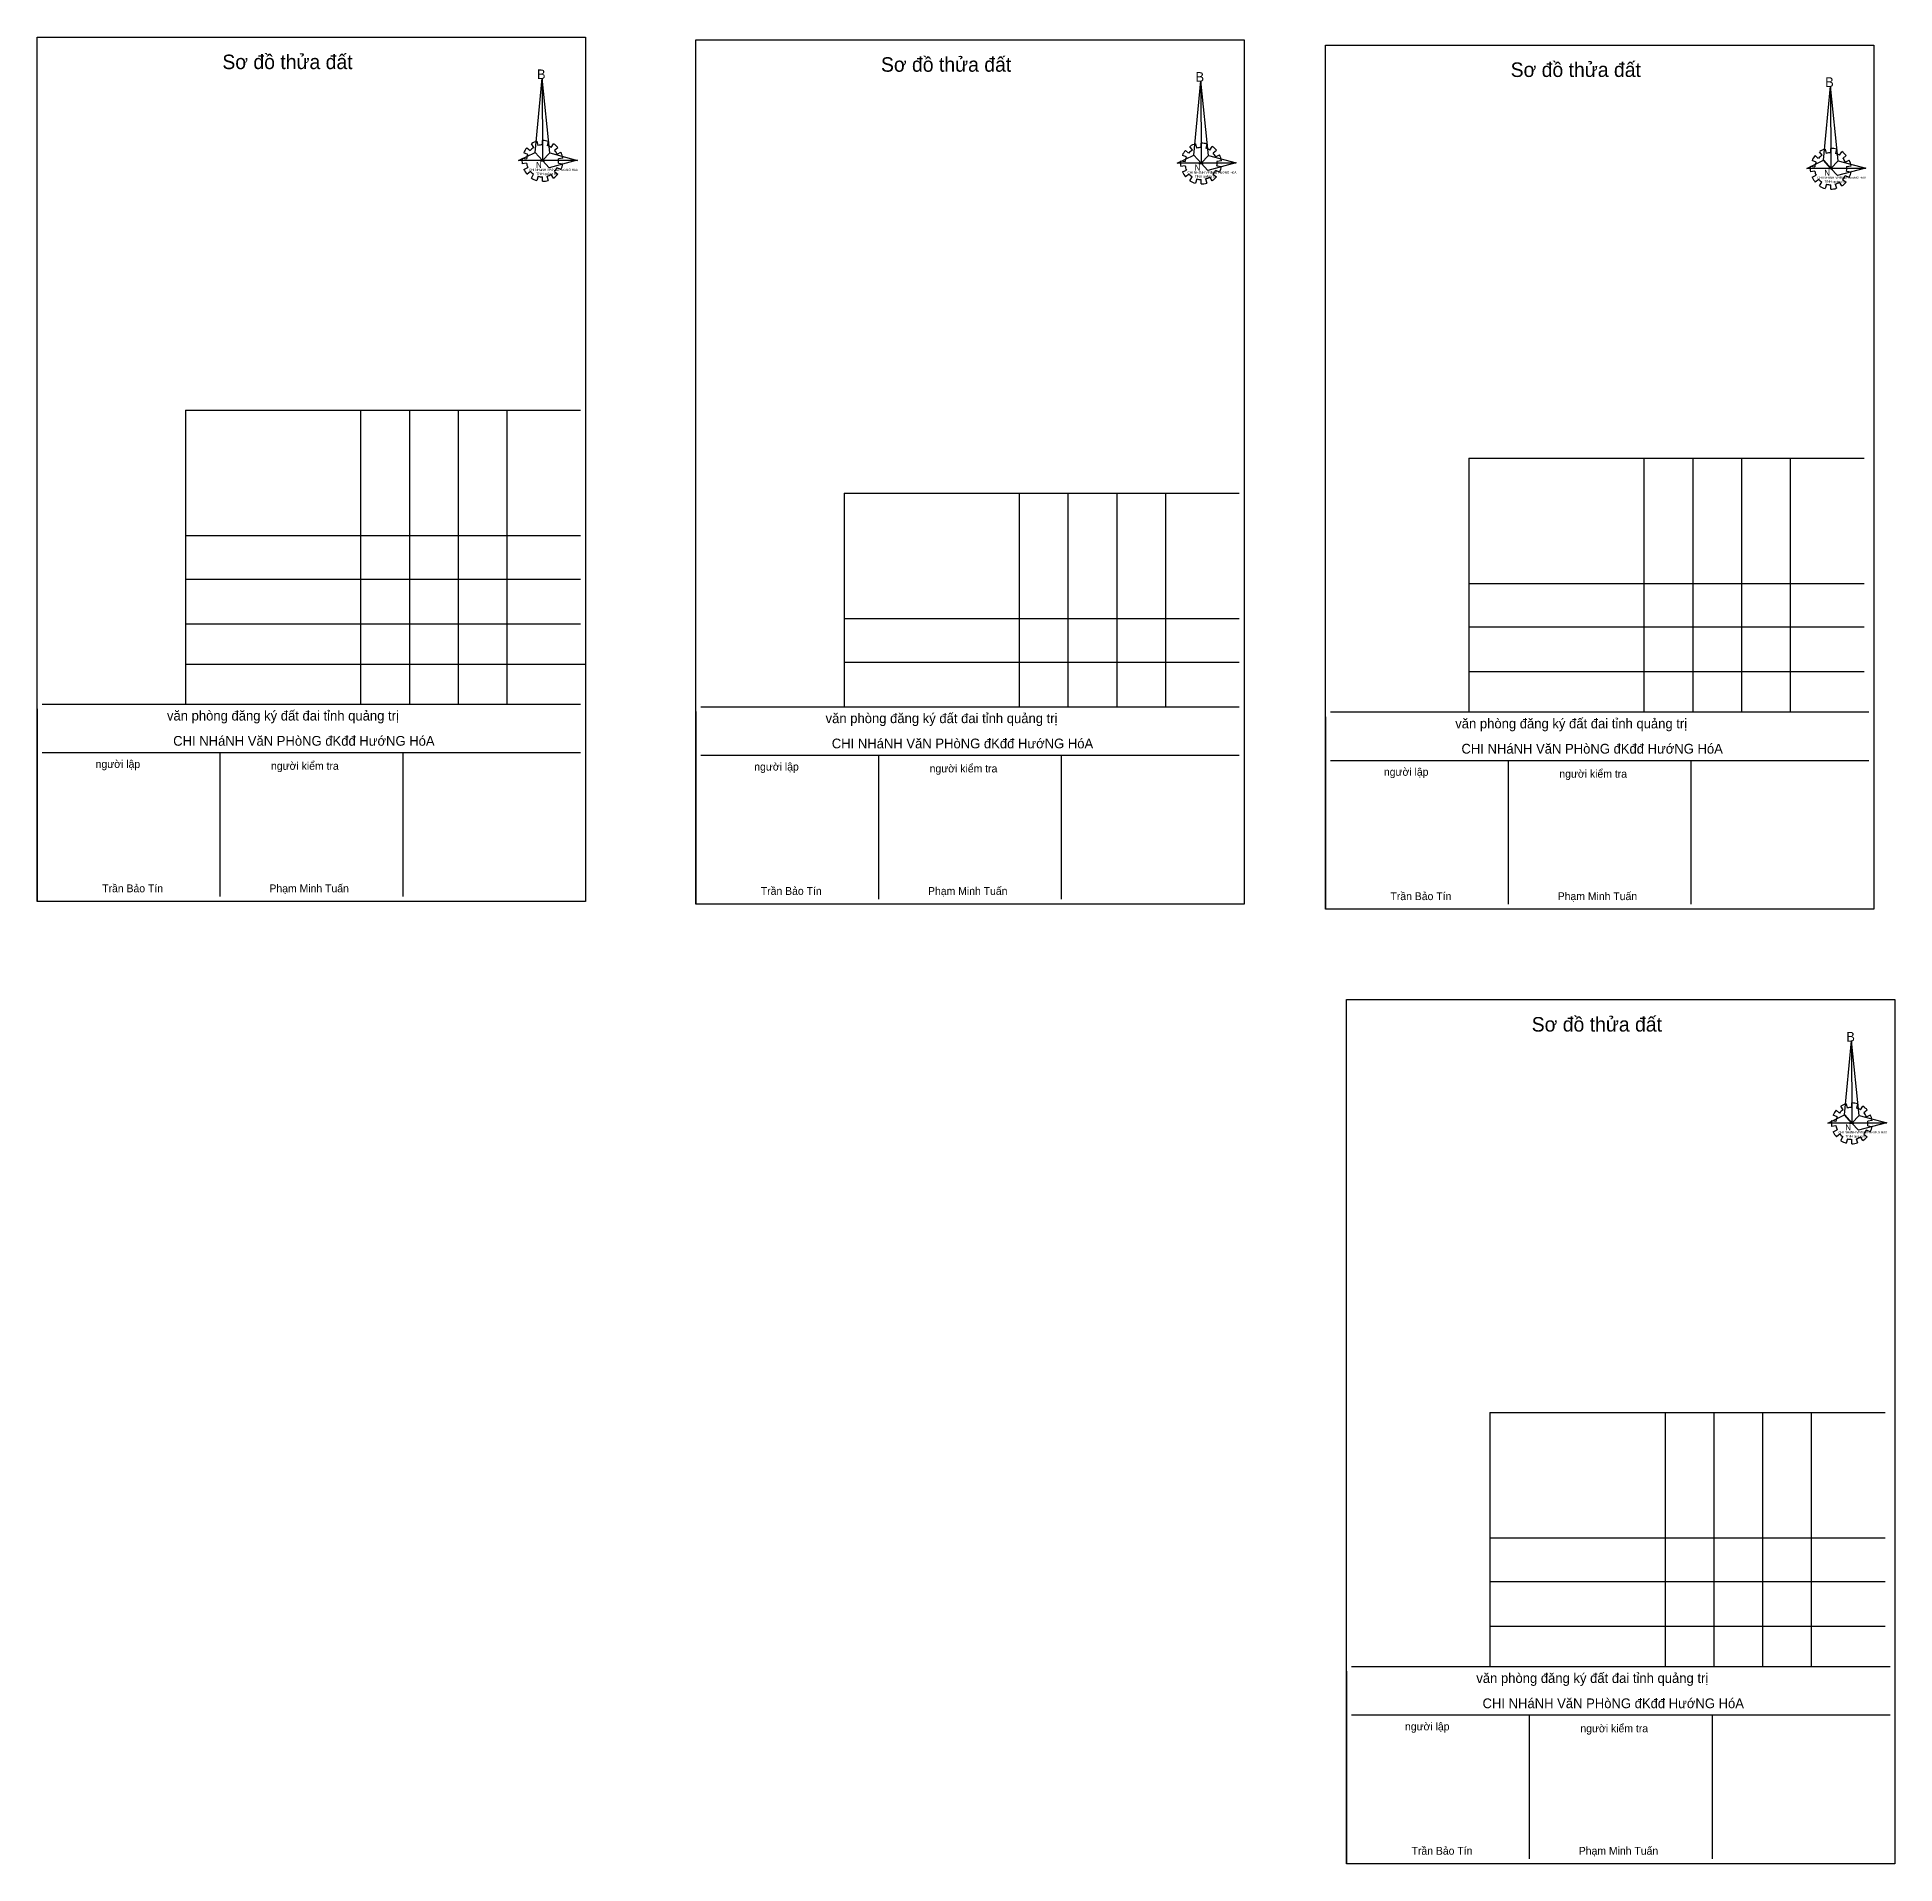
# Model space of a CAD drawing. Extents: x 543477 to 546149, y 1834612 to 1835149.
# Drawn here: x 545844.2 to 546149.1, y 1834612.1 to 1834911.8 of the extents above; entities that cross this region are included whole.
import ezdxf

# ---------------------------------------------------------------- set-up
doc = ezdxf.new("R2010")
doc.units = 0
doc.layers.add('Level 1', color=7, linetype='Continuous')

msp = doc.modelspace()

# ---------------------------------------------------------------- linework, layer by layer
at = {"layer": 'Level 1'}
for p, q in [((545924.55, 1834893.65), (545925.09, 1834893.17)), ((545925.7, 1834893.7), (545925.31, 1834894.29)), ((545926.2, 1834894.7), (545926.38, 1834893.99)), ((545927.12, 1834894.11), (545927.14, 1834894.84)), ((545928.08, 1834894.7), (545927.91, 1834893.97)), ((545928.56, 1834893.7), (545928.95, 1834894.29)), ((545929.67, 1834893.65), (545929.13, 1834893.2)), ((546033.8, 1834893.27), (546033.41, 1834893.86)), ((546034.3, 1834894.27), (546034.48, 1834893.56)), ((546035.22, 1834893.68), (546035.24, 1834894.41)), ((546036.18, 1834894.27), (546036.01, 1834893.54)), ((546036.66, 1834893.27), (546037.05, 1834893.86)), ((546138.57, 1834892.82), (546138.59, 1834893.55)), ((545923.78, 1834891.94), (545924.5, 1834891.83)), ((545924.5, 1834891.1), (545923.78, 1834890.99)), ((545924.72, 1834892.56), (545924.07, 1834892.83)), ((545926.77, 1834891.51), (545927.47, 1834891.51)), ((545929.52, 1834892.58), (545930.17, 1834892.9)), ((545930.48, 1834891.94), (545929.74, 1834891.83)), ((545929.74, 1834891.1), (545930.48, 1834890.99)), ((545930.48, 1834891.26), (545930.48, 1834891.26)), ((545930.48, 1834891.26), (545930.48, 1834891.26)), ((546031.88, 1834891.51), (546032.6, 1834891.4)), ((546032.6, 1834890.67), (546031.88, 1834890.56)), ((546032.82, 1834892.13), (546032.17, 1834892.4)), ((546032.65, 1834893.22), (546033.19, 1834892.74)), ((546034.87, 1834891.08), (546035.57, 1834891.08)), ((546037.77, 1834893.22), (546037.23, 1834892.77)), ((546037.62, 1834892.15), (546038.27, 1834892.47)), ((546038.58, 1834891.51), (546037.84, 1834891.4)), ((546037.84, 1834890.67), (546038.58, 1834890.56)), ((546038.58, 1834890.83), (546038.58, 1834890.83)), ((546038.58, 1834890.83), (546038.58, 1834890.83)), ((546135.23, 1834890.65), (546135.95, 1834890.54)), ((546136.17, 1834891.27), (546135.52, 1834891.54)), ((546136, 1834892.36), (546136.54, 1834891.88)), ((546137.15, 1834892.41), (546136.76, 1834893)), ((546137.65, 1834893.41), (546137.83, 1834892.7)), ((546139.53, 1834893.41), (546139.36, 1834892.68)), ((546140.01, 1834892.41), (546140.4, 1834893)), ((546141.12, 1834892.36), (546140.58, 1834891.91)), ((546140.97, 1834891.29), (546141.62, 1834891.61)), ((546141.93, 1834890.65), (546141.19, 1834890.54)), ((545924.07, 1834890.1), (545924.72, 1834890.42)), ((545925.16, 1834889.74), (545924.59, 1834889.28)), ((545925.31, 1834888.67), (545925.68, 1834889.3)), ((545926.42, 1834888.96), (545926.2, 1834888.26)), ((545927.12, 1834888.14), (545927.12, 1834888.85)), ((545927.84, 1834888.96), (545928.06, 1834888.28)), ((545928.95, 1834888.67), (545928.56, 1834889.28)), ((545929.08, 1834889.74), (545929.67, 1834889.3)), ((545930.2, 1834890.08), (545929.48, 1834890.35)), ((546032.17, 1834889.67), (546032.82, 1834889.99)), ((546033.26, 1834889.31), (546032.69, 1834888.85)), ((546033.41, 1834888.24), (546033.78, 1834888.87)), ((546034.52, 1834888.53), (546034.3, 1834887.83)), ((546035.22, 1834887.71), (546035.22, 1834888.42)), ((546035.94, 1834888.53), (546036.16, 1834887.85)), ((546037.05, 1834888.24), (546036.66, 1834888.85)), ((546037.18, 1834889.31), (546037.77, 1834888.87)), ((546038.3, 1834889.65), (546037.58, 1834889.92)), ((546135.95, 1834889.81), (546135.23, 1834889.7)), ((546135.52, 1834888.81), (546136.17, 1834889.13)), ((546136.61, 1834888.45), (546136.04, 1834887.99)), ((546136.76, 1834887.38), (546137.13, 1834888.01)), ((546137.87, 1834887.67), (546137.65, 1834886.97)), ((546138.22, 1834890.22), (546138.92, 1834890.22)), ((546138.57, 1834886.85), (546138.57, 1834887.56)), ((546139.29, 1834887.67), (546139.51, 1834886.99)), ((546140.4, 1834887.38), (546140.01, 1834887.99)), ((546140.53, 1834888.45), (546141.12, 1834888.01)), ((546141.65, 1834888.79), (546140.93, 1834889.06)), ((546141.19, 1834889.81), (546141.93, 1834889.7)), ((546141.93, 1834889.97), (546141.93, 1834889.97)), ((546141.93, 1834889.97), (546141.93, 1834889.97)), ((545868.54, 1834850.58), (545933.4, 1834850.58)), ((545868.54, 1834850.58), (545868.54, 1834802.36)), ((545897.28, 1834850.58), (545897.28, 1834802.36)), ((545905.28, 1834850.58), (545905.28, 1834802.36)), ((545913.28, 1834850.58), (545913.28, 1834802.36)), ((545921.28, 1834850.58), (545921.28, 1834802.36)), ((546079.19, 1834842.74), (546144.05, 1834842.74)), ((546079.19, 1834842.74), (546079.19, 1834801.06)), ((546107.93, 1834842.74), (546107.93, 1834801.06)), ((546115.93, 1834842.74), (546115.93, 1834801.06)), ((546123.93, 1834842.74), (546123.93, 1834801.06)), ((546131.93, 1834842.74), (546131.93, 1834801.06)), ((545976.64, 1834836.97), (546041.5, 1834836.97)), ((545976.64, 1834836.97), (545976.64, 1834801.93)), ((546005.38, 1834836.97), (546005.38, 1834801.93)), ((546013.38, 1834836.97), (546013.38, 1834801.93)), ((546021.38, 1834836.97), (546021.38, 1834801.93)), ((546029.38, 1834836.97), (546029.38, 1834801.93)), ((545868.54, 1834830.01), (545933.4, 1834830.01)), ((545868.54, 1834822.87), (545933.4, 1834822.87)), ((546079.19, 1834822.17), (546144.05, 1834822.17)), ((545868.54, 1834815.53), (545933.4, 1834815.53)), ((545976.64, 1834816.4), (546041.5, 1834816.4)), ((546079.19, 1834815.03), (546144.05, 1834815.03)), ((545868.54, 1834808.9), (545934.2, 1834808.9)), ((545976.64, 1834809.26), (546041.5, 1834809.26)), ((546079.19, 1834807.69), (546144.05, 1834807.69)), ((545845, 1834802.36), (545933.4, 1834802.36)), ((545844.19, 1834801.58), (545844.19, 1834769.99)), ((545952.29, 1834801.15), (545952.29, 1834769.56)), ((545953.1, 1834801.93), (546041.5, 1834801.93)), ((545976.64, 1834801.93), (545976.64, 1834801.93)), ((546005.38, 1834801.93), (546005.38, 1834801.93)), ((546013.38, 1834801.93), (546013.38, 1834801.93)), ((546021.38, 1834801.93), (546021.38, 1834801.93)), ((546029.38, 1834801.93), (546029.38, 1834801.93)), ((546055.64, 1834800.29), (546055.64, 1834768.7)), ((546056.45, 1834801.07), (546144.85, 1834801.07)), ((546079.19, 1834801.07), (546144.85, 1834801.07)), ((546079.99, 1834801.07), (546079.99, 1834801.07)), ((546108.73, 1834801.07), (546108.73, 1834801.07)), ((546116.73, 1834801.07), (546116.73, 1834801.07)), ((546124.73, 1834801.07), (546124.73, 1834801.07)), ((546132.73, 1834801.07), (546132.73, 1834801.07)), ((545845, 1834794.42), (545933.4, 1834794.42)), ((545874.19, 1834794.42), (545874.19, 1834770.8)), ((545904.19, 1834794.42), (545904.19, 1834770.8)), ((545953.1, 1834793.99), (546041.5, 1834793.99)), ((545982.29, 1834793.99), (545982.29, 1834770.37)), ((546012.29, 1834793.99), (546012.29, 1834770.37)), ((546056.45, 1834793.13), (546144.85, 1834793.13)), ((546085.64, 1834793.13), (546085.64, 1834769.51)), ((546115.64, 1834793.13), (546115.64, 1834769.51)), ((546139.46, 1834735.73), (546140, 1834735.25)), ((546140.61, 1834735.78), (546140.22, 1834736.37)), ((546141.11, 1834736.78), (546141.29, 1834736.07)), ((546142.03, 1834736.19), (546142.05, 1834736.92)), ((546142.99, 1834736.78), (546142.82, 1834736.05)), ((546143.47, 1834735.78), (546143.86, 1834736.37)), ((546144.58, 1834735.73), (546144.04, 1834735.28)), ((546144.43, 1834734.66), (546145.08, 1834734.98)), ((546138.69, 1834734.02), (546139.41, 1834733.91)), ((546139.41, 1834733.18), (546138.69, 1834733.07)), ((546139.63, 1834734.64), (546138.98, 1834734.91)), ((546138.98, 1834732.18), (546139.63, 1834732.5)), ((546141.68, 1834733.59), (546142.38, 1834733.59)), ((546145.11, 1834732.16), (546144.39, 1834732.43)), ((546145.39, 1834734.02), (546144.65, 1834733.91)), ((546144.65, 1834733.18), (546145.39, 1834733.07)), ((546145.39, 1834733.34), (546145.39, 1834733.34)), ((546145.39, 1834733.34), (546145.39, 1834733.34)), ((546140.07, 1834731.82), (546139.5, 1834731.36)), ((546140.22, 1834730.75), (546140.59, 1834731.38)), ((546141.33, 1834731.04), (546141.11, 1834730.34)), ((546142.03, 1834730.22), (546142.03, 1834730.93)), ((546142.75, 1834731.04), (546142.97, 1834730.36)), ((546143.86, 1834730.75), (546143.47, 1834731.36)), ((546143.99, 1834731.82), (546144.58, 1834731.38)), ((546082.65, 1834686.11), (546147.51, 1834686.11)), ((546082.65, 1834686.11), (546082.65, 1834644.43)), ((546111.39, 1834686.11), (546111.39, 1834644.43)), ((546119.39, 1834686.11), (546119.39, 1834644.43)), ((546127.39, 1834686.11), (546127.39, 1834644.43)), ((546135.39, 1834686.11), (546135.39, 1834644.43)), ((546082.65, 1834665.54), (546147.51, 1834665.54)), ((546082.65, 1834658.4), (546147.51, 1834658.4)), ((546082.65, 1834651.06), (546147.51, 1834651.06)), ((546059.1, 1834643.66), (546059.1, 1834612.07)), ((546059.91, 1834644.44), (546148.31, 1834644.44)), ((546082.65, 1834644.44), (546148.31, 1834644.44)), ((546083.45, 1834644.44), (546083.45, 1834644.44)), ((546112.19, 1834644.44), (546112.19, 1834644.44)), ((546120.19, 1834644.44), (546120.19, 1834644.44)), ((546128.19, 1834644.44), (546128.19, 1834644.44)), ((546136.19, 1834644.44), (546136.19, 1834644.44)), ((546059.91, 1834636.5), (546148.31, 1834636.5)), ((546089.1, 1834636.5), (546089.1, 1834612.88)), ((546119.1, 1834636.5), (546119.1, 1834612.88))]:
    msp.add_line(p, q, dxfattribs=at)
for points in [[(545844.19, 1834769.99), (545844.19, 1834911.79), (545934.19, 1834911.79), (545934.19, 1834769.99)], [(545844.19, 1834769.99), (545844.19, 1834911.79), (545934.19, 1834911.79), (545934.19, 1834769.99)], [(545952.29, 1834769.56), (545952.29, 1834911.36), (546042.29, 1834911.36), (546042.29, 1834769.56)], [(545952.29, 1834769.56), (545952.29, 1834911.36), (546042.29, 1834911.36), (546042.29, 1834769.56)], [(546055.64, 1834768.7), (546055.64, 1834910.5), (546145.64, 1834910.5), (546145.64, 1834768.7)], [(546055.64, 1834768.7), (546055.64, 1834910.5), (546145.64, 1834910.5), (546145.64, 1834768.7)], [(545927.08, 1834905.04), (545927.12, 1834891.53), (545925.94, 1834892.88)], [(545927.08, 1834905.04), (545927.12, 1834891.53), (545928.36, 1834892.79)], [(546035.18, 1834904.61), (546035.22, 1834891.1), (546034.04, 1834892.45)], [(546035.18, 1834904.61), (546035.22, 1834891.1), (546036.46, 1834892.36)], [(546138.53, 1834903.75), (546138.57, 1834890.24), (546137.39, 1834891.59)], [(546138.53, 1834903.75), (546138.57, 1834890.24), (546139.81, 1834891.5)], [(545923.19, 1834891.53), (545925.94, 1834892.88), (545927.12, 1834891.53)], [(545932.88, 1834891.58), (545927.12, 1834891.53), (545928.36, 1834892.79)], [(545932.84, 1834891.6), (545928.25, 1834890.37), (545927.12, 1834891.53)], [(546031.29, 1834891.1), (546034.04, 1834892.45), (546035.22, 1834891.1)], [(546040.98, 1834891.15), (546035.22, 1834891.1), (546036.46, 1834892.36)], [(546040.94, 1834891.17), (546036.35, 1834889.94), (546035.22, 1834891.1)], [(546134.64, 1834890.24), (546137.39, 1834891.59), (546138.57, 1834890.24)], [(546144.33, 1834890.29), (546138.57, 1834890.24), (546139.81, 1834891.5)], [(546144.29, 1834890.31), (546139.7, 1834889.08), (546138.57, 1834890.24)], [(546059.1, 1834612.07), (546059.1, 1834753.87), (546149.1, 1834753.87), (546149.1, 1834612.07)], [(546059.1, 1834612.07), (546059.1, 1834753.87), (546149.1, 1834753.87), (546149.1, 1834612.07)], [(546141.99, 1834747.12), (546142.03, 1834733.61), (546140.85, 1834734.96)], [(546141.99, 1834747.12), (546142.03, 1834733.61), (546143.27, 1834734.87)], [(546138.1, 1834733.61), (546140.85, 1834734.96), (546142.03, 1834733.61)], [(546147.79, 1834733.66), (546142.03, 1834733.61), (546143.27, 1834734.87)], [(546147.75, 1834733.68), (546143.16, 1834732.45), (546142.03, 1834733.61)]]:
    msp.add_lwpolyline(points, close=True, dxfattribs=at)
for centre, major_axis, start_param, end_param in [((545927.13, 1834891.49), (3.36, 0), 2.439582, 2.724002), ((545927.13, 1834891.49), (2.64, 0), 2.133735, 2.444963), ((545927.13, 1834891.49), (3.36, 0), 1.84956, 2.139009), ((545927.13, 1834891.49), (2.64, 0), 1.569856, 1.856111), ((545927.13, 1834891.49), (3.36, 0), 1.279242, 1.563322), ((545927.13, 1834891.49), (2.64, 0), 1.002709, 1.275562), ((545927.13, 1834891.49), (3.36, 0), 0.710562, 0.996872), ((546035.23, 1834891.06), (3.36, 0), 1.84956, 2.139009), ((546035.23, 1834891.06), (2.64, 0), 1.569856, 1.856111), ((546035.23, 1834891.06), (3.36, 0), 1.279242, 1.563322), ((546035.23, 1834891.06), (2.64, 0), 1.002709, 1.275562), ((546035.23, 1834891.06), (3.36, 0), 0.710562, 0.996872), ((546138.58, 1834890.2), (3.36, 0), 1.279242, 1.563322), ((545927.13, 1834891.49), (3.36, 0), 3.006679, 3.291393), ((545927.13, 1834891.49), (2.64, 0), 2.723685, 3.015158), ((545927.13, 1834891.49), (2.64, 0), 3.2823, 3.561051), ((545927.13, 1834891.49), (2.64, 0), 0.426784, 0.706465), ((545927.13, 1834891.49), (2.64, 0), 6.135584, 6.416185), ((545927.13, 1834891.49), (3.36, 0), 0.139051, 0.433933), ((545927.13, 1834891.49), (3.36, 0), 5.852303, 6.138396), ((546035.23, 1834891.06), (3.36, 0), 3.006679, 3.291393), ((546035.23, 1834891.06), (3.36, 0), 2.439582, 2.724002), ((546035.23, 1834891.06), (2.64, 0), 2.723685, 3.015158), ((546035.23, 1834891.06), (2.64, 0), 3.2823, 3.561051), ((546035.23, 1834891.06), (2.64, 0), 2.133735, 2.444963), ((546035.23, 1834891.06), (2.64, 0), 0.426784, 0.706465), ((546035.23, 1834891.06), (2.64, 0), 6.135584, 6.416185), ((546035.23, 1834891.06), (3.36, 0), 0.139051, 0.433933), ((546035.23, 1834891.06), (3.36, 0), 5.852303, 6.138396), ((546138.58, 1834890.2), (3.36, 0), 3.006679, 3.291393), ((546138.58, 1834890.2), (3.36, 0), 2.439582, 2.724002), ((546138.58, 1834890.2), (2.64, 0), 2.723685, 3.015158), ((546138.58, 1834890.2), (2.64, 0), 2.133735, 2.444963), ((546138.58, 1834890.2), (3.36, 0), 1.84956, 2.139009), ((546138.58, 1834890.2), (2.64, 0), 1.569856, 1.856111), ((546138.58, 1834890.2), (2.64, 0), 1.002709, 1.275562), ((546138.58, 1834890.2), (3.36, 0), 0.710562, 0.996872), ((546138.58, 1834890.2), (2.64, 0), 0.426784, 0.706465), ((546138.58, 1834890.2), (2.64, 0), 6.135584, 6.416185), ((546138.58, 1834890.2), (3.36, 0), 0.139051, 0.433933), ((545927.13, 1834891.49), (3.36, 0), 3.569886, 3.856919), ((545927.13, 1834891.49), (2.64, 0), 3.860776, 4.132583), ((545927.11, 1834891.47), (3.36, 0), 4.147091, 4.436593), ((545927.13, 1834891.49), (2.64, 0), 4.438547, 4.71314), ((545927.13, 1834891.49), (3.36, 0), 4.71301, 4.997611), ((545927.13, 1834891.49), (2.64, 0), 4.990871, 5.289332), ((545927.13, 1834891.49), (3.36, 0), 5.285614, 5.567987), ((545927.13, 1834891.49), (2.64, 0), 5.561373, 5.839514), ((546035.23, 1834891.06), (3.36, 0), 3.569886, 3.856919), ((546035.23, 1834891.06), (2.64, 0), 3.860776, 4.132583), ((546035.21, 1834891.04), (3.36, 0), 4.147091, 4.436593), ((546035.23, 1834891.06), (2.64, 0), 4.438547, 4.71314), ((546035.23, 1834891.06), (3.36, 0), 4.71301, 4.997611), ((546035.23, 1834891.06), (2.64, 0), 4.990871, 5.289332), ((546035.23, 1834891.06), (3.36, 0), 5.285614, 5.567987), ((546035.23, 1834891.06), (2.64, 0), 5.561373, 5.839514), ((546138.58, 1834890.2), (3.36, 0), 3.569886, 3.856919), ((546138.58, 1834890.2), (2.64, 0), 3.2823, 3.561051), ((546138.58, 1834890.2), (2.64, 0), 3.860776, 4.132583), ((546138.58, 1834890.2), (2.64, 0), 4.438547, 4.71314), ((546138.58, 1834890.2), (2.64, 0), 4.990871, 5.289332), ((546138.58, 1834890.2), (3.36, 0), 5.285614, 5.567987), ((546138.58, 1834890.2), (2.64, 0), 5.561373, 5.839514), ((546138.58, 1834890.2), (3.36, 0), 5.852303, 6.138396), ((546138.56, 1834890.18), (3.36, 0), 4.147091, 4.436593), ((546138.58, 1834890.2), (3.36, 0), 4.71301, 4.997611), ((546142.04, 1834733.57), (3.36, 0), 2.439582, 2.724002), ((546142.04, 1834733.57), (2.64, 0), 2.133735, 2.444963), ((546142.04, 1834733.57), (3.36, 0), 1.84956, 2.139009), ((546142.04, 1834733.57), (2.64, 0), 1.569856, 1.856111), ((546142.04, 1834733.57), (3.36, 0), 1.279242, 1.563322), ((546142.04, 1834733.57), (2.64, 0), 1.002709, 1.275562), ((546142.04, 1834733.57), (3.36, 0), 0.710562, 0.996872), ((546142.04, 1834733.57), (2.64, 0), 0.426784, 0.706465), ((546142.04, 1834733.57), (3.36, 0), 0.139051, 0.433933), ((546142.04, 1834733.57), (3.36, 0), 3.006679, 3.291393), ((546142.04, 1834733.57), (3.36, 0), 3.569886, 3.856919), ((546142.04, 1834733.57), (2.64, 0), 2.723685, 3.015158), ((546142.04, 1834733.57), (2.64, 0), 3.2823, 3.561051), ((546142.04, 1834733.57), (2.64, 0), 5.561373, 5.839514), ((546142.04, 1834733.57), (2.64, 0), 6.135584, 6.416185), ((546142.04, 1834733.57), (3.36, 0), 5.852303, 6.138396), ((546142.04, 1834733.57), (2.64, 0), 3.860776, 4.132583), ((546142.02, 1834733.55), (3.36, 0), 4.147091, 4.436593), ((546142.04, 1834733.57), (2.64, 0), 4.438547, 4.71314), ((546142.04, 1834733.57), (3.36, 0), 4.71301, 4.997611), ((546142.04, 1834733.57), (2.64, 0), 4.990871, 5.289332), ((546142.04, 1834733.57), (3.36, 0), 5.285614, 5.567987)]:
    msp.add_ellipse(centre, major_axis=major_axis, ratio=0.995001, start_param=start_param, end_param=end_param, dxfattribs=at)

# ---------------------------------------------------------------- texts
for s, height, p in [('Sơ đồ thửa đất', 2.38, (545874.59, 1834906.55)), ('Sơ đồ thửa đất', 2.38, (545982.69, 1834906.12)), ('B', 1.58, (545926.22, 1834904.91)), ('B', 1.58, (546034.32, 1834904.48)), ('Sơ đồ thửa đất', 2.38, (546086.04, 1834905.26)), ('B', 1.58, (546137.67, 1834903.62)), ('N', 0.99, (545926.06, 1834890.34)), ('N', 0.99, (546034.16, 1834889.91)), ('CHI NHáNH VPđKđđ-HướNG HóA', 0.3749, (545924.91, 1834889.84)), ('TỉNH quảng trị', 0.375, (545926.12, 1834889.19)), ('CHI NHáNH VPđKđđ-HướNG HóA', 0.3749, (546033.01, 1834889.41)), ('TỉNH quảng trị', 0.375, (546034.22, 1834888.76)), ('CHI NHáNH VPđKđđ-HướNG HóA', 0.3749, (546136.36, 1834888.55)), ('TỉNH quảng trị', 0.375, (546137.57, 1834887.9)), ('N', 0.99, (546137.51, 1834889.05)), ('văn phòng đăng ký đất đai tỉnh quảng trị', 1.6, (545865.5, 1834799.67)), ('văn phòng đăng ký đất đai tỉnh quảng trị', 1.6, (545973.6, 1834799.24)), ('văn phòng đăng ký đất đai tỉnh quảng trị', 1.6, (546076.95, 1834798.38)), ('CHI NHáNH VăN PHòNG đKđđ HướNG HóA', 1.6, (545866.52, 1834795.53)), ('CHI NHáNH VăN PHòNG đKđđ HướNG HóA', 1.6, (545974.62, 1834795.1)), ('CHI NHáNH VăN PHòNG đKđđ HướNG HóA', 1.6, (546077.97, 1834794.24)), ('người lập', 1.28, (545853.79, 1834791.89)), ('người kiểm tra', 1.28, (545882.58, 1834791.58)), ('người lập', 1.28, (545961.89, 1834791.46)), ('người kiểm tra', 1.28, (545990.68, 1834791.15)), ('người lập', 1.28, (546065.24, 1834790.6)), ('người kiểm tra', 1.28, (546094.03, 1834790.29)), ('Trần Bảo Tín', 1.28, (545854.87, 1834771.49)), ('Phạm Minh Tuấn', 1.28, (545882.32, 1834771.49)), ('Trần Bảo Tín', 1.28, (545962.97, 1834771.06)), ('Phạm Minh Tuấn', 1.28, (545990.42, 1834771.06)), ('Trần Bảo Tín', 1.28, (546066.32, 1834770.2)), ('Phạm Minh Tuấn', 1.28, (546093.77, 1834770.2)), ('Sơ đồ thửa đất', 2.38, (546089.5, 1834748.63)), ('B', 1.58, (546141.13, 1834746.99)), ('CHI NHáNH VPđKđđ-HướNG HóA', 0.3749, (546139.82, 1834731.92)), ('N', 0.99, (546140.97, 1834732.42)), ('TỉNH quảng trị', 0.375, (546141.03, 1834731.27)), ('văn phòng đăng ký đất đai tỉnh quảng trị', 1.6, (546080.41, 1834641.75)), ('CHI NHáNH VăN PHòNG đKđđ HướNG HóA', 1.6, (546081.43, 1834637.61)), ('người lập', 1.28, (546068.7, 1834633.97)), ('người kiểm tra', 1.28, (546097.49, 1834633.66)), ('Trần Bảo Tín', 1.28, (546069.78, 1834613.57)), ('Phạm Minh Tuấn', 1.28, (546097.23, 1834613.57))]:
    msp.add_text(s, height=height, dxfattribs=at).set_placement(p)

doc.saveas('drawing.dxf')
